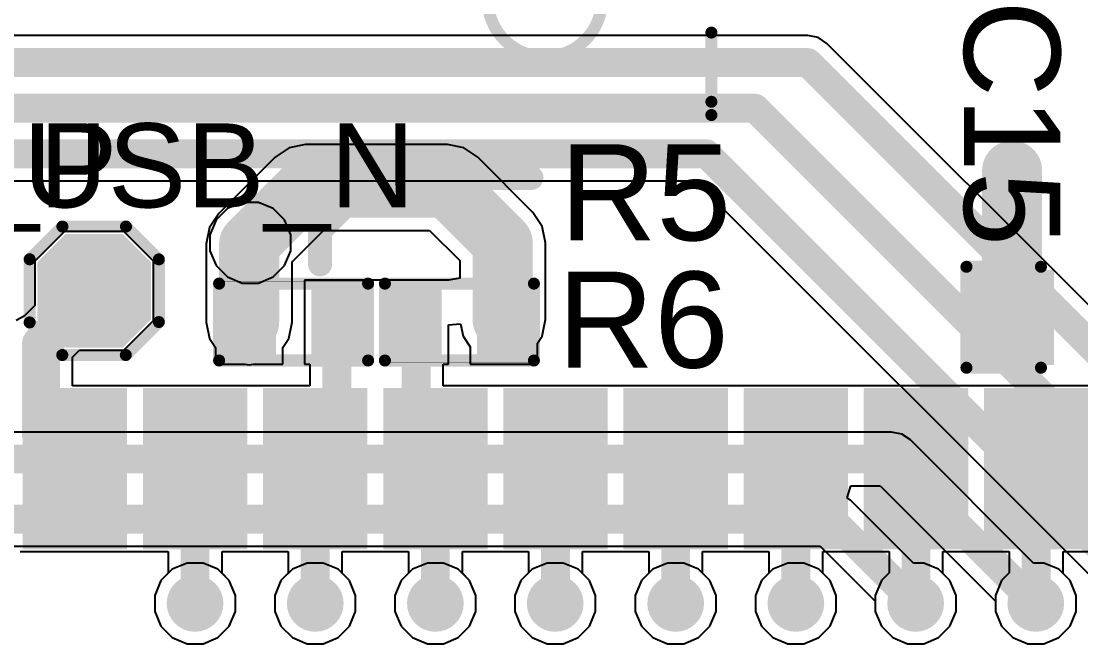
# Model space of a CAD drawing. Header units: millimetres. Extents: x -0.34 to 5.78, y -0.39 to 4.37.
# Drawn here: x 4.5396 to 4.9806, y 3.4151 to 3.6742 of the extents above; entities that cross this region are included whole.
import ezdxf

# ---------------------------------------------------------------- set-up
doc = ezdxf.new("R2010")
doc.units = ezdxf.units.MM
doc.header["$MEASUREMENT"] = 0
for name, color, linetype in [('BottomLayer', 5, 'Continuous'), ('BottomSolder', 6, 'Continuous'), ('TopLayer', 1, 'Continuous'), ('TopOverlay', 2, 'Continuous'), ('TopPaste', 8, 'Continuous'), ('TopSolder', 216, 'Continuous'), ('ViaHoleLayer', 16, 'Continuous')]:
    doc.layers.add(name, color=color, linetype=linetype)
doc.styles.add('Arial', font='arial.ttf', dxfattribs={"height": 0.2})

# ---------------------------------------------------------------- blocks, each defined once
blk = doc.blocks.new('41_SMD_M______14')
at = {"layer": 'TopLayer'}
for points in [[(-0.37402, 0.16732), (-0.31496, 0.16732), (-0.31496, 0.13189), (-0.37402, 0.13189)], [(-0.37402, 0.11732), (-0.31496, 0.11732), (-0.31496, 0.08189), (-0.37402, 0.08189)], [(-0.37402, 0.06732), (-0.31496, 0.06732), (-0.31496, 0.03189), (-0.37402, 0.03189)], [(-0.37402, 0.01732), (-0.31496, 0.01732), (-0.31496, -0.01811), (-0.37402, -0.01811)], [(-0.37402, -0.03268), (-0.31496, -0.03268), (-0.31496, -0.06811), (-0.37402, -0.06811)], [(-0.37402, -0.08268), (-0.31496, -0.08268), (-0.31496, -0.11811), (-0.37402, -0.11811)], [(-0.37402, -0.13268), (-0.31496, -0.13268), (-0.31496, -0.16811), (-0.37402, -0.16811)], [(-0.37402, -0.18268), (-0.31496, -0.18268), (-0.31496, -0.21811), (-0.37402, -0.21811)], [(-0.37402, -0.23268), (-0.31496, -0.23268), (-0.31496, -0.26811), (-0.37402, -0.26811)]]:
    blk.add_hatch(color=1, dxfattribs=at).paths.add_polyline_path(points)
at = {"layer": 'TopPaste'}
for points in [[(-0.37402, 0.16732), (-0.31496, 0.16732), (-0.31496, 0.13189), (-0.37402, 0.13189)], [(-0.37402, 0.11732), (-0.31496, 0.11732), (-0.31496, 0.08189), (-0.37402, 0.08189)], [(-0.37402, 0.06732), (-0.31496, 0.06732), (-0.31496, 0.03189), (-0.37402, 0.03189)], [(-0.37402, 0.01732), (-0.31496, 0.01732), (-0.31496, -0.01811), (-0.37402, -0.01811)], [(-0.37402, -0.03268), (-0.31496, -0.03268), (-0.31496, -0.06811), (-0.37402, -0.06811)], [(-0.37402, -0.08268), (-0.31496, -0.08268), (-0.31496, -0.11811), (-0.37402, -0.11811)], [(-0.37402, -0.13268), (-0.31496, -0.13268), (-0.31496, -0.16811), (-0.37402, -0.16811)], [(-0.37402, -0.18268), (-0.31496, -0.18268), (-0.31496, -0.21811), (-0.37402, -0.21811)], [(-0.37402, -0.23268), (-0.31496, -0.23268), (-0.31496, -0.26811), (-0.37402, -0.26811)]]:
    blk.add_hatch(color=8, dxfattribs=at).paths.add_polyline_path(points)
at = {"layer": 'TopSolder'}
for points in [[(-0.37802, 0.17132), (-0.31096, 0.17132), (-0.31096, 0.12789), (-0.37802, 0.12789)], [(-0.37802, 0.12132), (-0.31096, 0.12132), (-0.31096, 0.07789), (-0.37802, 0.07789)], [(-0.37802, 0.07132), (-0.31096, 0.07132), (-0.31096, 0.02789), (-0.37802, 0.02789)], [(-0.37802, 0.02132), (-0.31096, 0.02132), (-0.31096, -0.02211), (-0.37802, -0.02211)], [(-0.37802, -0.02868), (-0.31096, -0.02868), (-0.31096, -0.07211), (-0.37802, -0.07211)], [(-0.37802, -0.07868), (-0.31096, -0.07868), (-0.31096, -0.12211), (-0.37802, -0.12211)], [(-0.37802, -0.12868), (-0.31096, -0.12868), (-0.31096, -0.17211), (-0.37802, -0.17211)], [(-0.37802, -0.17868), (-0.31096, -0.17868), (-0.31096, -0.22211), (-0.37802, -0.22211)], [(-0.37802, -0.22868), (-0.31096, -0.22868), (-0.31096, -0.27211), (-0.37802, -0.27211)]]:
    blk.add_hatch(color=216, dxfattribs=at).paths.add_polyline_path(points)
blk = doc.blocks.new('T____________0_5___17')
at = {"layer": 'TopLayer'}
blk.add_hatch(color=1, dxfattribs=at).paths.add_polyline_path([(0.00984, 0.01969), (-0.00984, 0.01969), (-0.01969, 0.00984), (-0.01969, -0.00984), (-0.00984, -0.01969), (0.00984, -0.01969), (0.01969, -0.00984), (0.01969, 0.00984)])
at = {"layer": 'TopPaste'}
blk.add_hatch(color=8, dxfattribs=at).paths.add_polyline_path([(0.00984, 0.01969), (-0.00984, 0.01969), (-0.01969, 0.00984), (-0.01969, -0.00984), (-0.00984, -0.01969), (0.00984, -0.01969), (0.01969, -0.00984), (0.01969, 0.00984)])
at = {"layer": 'TopSolder'}
blk.add_hatch(color=216, dxfattribs=at).paths.add_polyline_path([(0.01184, 0.02369), (-0.01184, 0.02369), (-0.02369, 0.01184), (-0.02369, -0.01184), (-0.01184, -0.02369), (0.01184, -0.02369), (0.02369, -0.01184), (0.02369, 0.01184)])
at = {"layer": 'TopOverlay', "const_width": 0.005}
for points in [[(-0.02684, 0.01312), (-0.01321, 0.02675)], [(-0.01321, 0.02675), (0.01325, 0.02675)], [(0.01325, 0.02675), (0.02692, 0.01308)], [(-0.02684, -0.01316), (-0.02684, 0.01312)], [(0.02692, -0.01299), (0.02692, 0.01308)], [(-0.02684, -0.01316), (-0.01328, -0.02672)], [(0.01318, -0.02672), (0.02692, -0.01299)], [(-0.01328, -0.02672), (0.01318, -0.02672)]]:
    blk.add_lwpolyline(points, dxfattribs=at)
at = {"layer": 'TopOverlay', "const_width": 0.0025}
for points in [[(-0.01446, 0.02675, 1), (-0.01196, 0.02675, 1)], [(-0.01446, 0.02675, 1), (-0.01196, 0.02675, 1)], [(0.012, 0.02675, 1), (0.0145, 0.02675, 1)], [(0.012, 0.02675, 1), (0.0145, 0.02675, 1)], [(-0.02809, 0.01312, 1), (-0.02559, 0.01312, 1)], [(-0.02809, 0.01312, 1), (-0.02559, 0.01312, 1)], [(0.02567, 0.01308, 1), (0.02817, 0.01308, 1)], [(0.02567, 0.01308, 1), (0.02817, 0.01308, 1)], [(-0.02809, -0.01316, 1), (-0.02559, -0.01316, 1)], [(-0.02809, -0.01316, 1), (-0.02559, -0.01316, 1)], [(0.02567, -0.01299, 1), (0.02817, -0.01299, 1)], [(0.02567, -0.01299, 1), (0.02817, -0.01299, 1)], [(-0.01453, -0.02672, 1), (-0.01203, -0.02672, 1)], [(-0.01453, -0.02672, 1), (-0.01203, -0.02672, 1)], [(0.01193, -0.02672, 1), (0.01443, -0.02672, 1)], [(0.01193, -0.02672, 1), (0.01443, -0.02672, 1)]]:
    blk.add_lwpolyline(points, format="xyb", close=True, dxfattribs=at)
blk = doc.blocks.new('SKQBAQA010_19')
at = {"layer": 'TopOverlay'}
for points, const_width in [([(0.15133, -0.14882, 1), (0.10379, -0.14882, 1)], 0.005), ([(0.195601, -0.162531, 1), (0.198101, -0.162531, 1)], 0.0025), ([(0.195601, -0.191338, 1), (0.198101, -0.191338, 1)], 0.0025), ([(0.195601, -0.19685, 1), (0.198101, -0.19685, 1)], 0.0025)]:
    blk.add_lwpolyline(points, format="xyb", close=True, dxfattribs=dict(at, const_width=const_width))
at = {"layer": 'TopOverlay', "const_width": 0.005}
for points in [[(0.196851, -0.191338), (0.196851, -0.162531)], [(-0.196851, -0.196851), (0.196851, -0.19685)]]:
    blk.add_lwpolyline(points, dxfattribs=at)
blk = doc.blocks.new('R___0402_65')
at = {"layer": 'TopLayer'}
for points in [[(-0.0275, -0.0125), (-0.0275, 0.0125), (-0.0095, 0.0125), (-0.0095, -0.0125)], [(0.0095, -0.0125), (0.0095, 0.0125), (0.0275, 0.0125), (0.0275, -0.0125)]]:
    blk.add_hatch(color=1, dxfattribs=at).paths.add_polyline_path(points)
at = {"layer": 'TopPaste'}
for points in [[(-0.0275, -0.0125), (-0.0275, 0.0125), (-0.0095, 0.0125), (-0.0095, -0.0125)], [(0.0095, -0.0125), (0.0095, 0.0125), (0.0275, 0.0125), (0.0275, -0.0125)]]:
    blk.add_hatch(color=8, dxfattribs=at).paths.add_polyline_path(points)
at = {"layer": 'TopSolder'}
for points in [[(-0.02967, -0.01467), (-0.02967, 0.01467), (-0.00733, 0.01467), (-0.00733, -0.01467)], [(0.00733, -0.01467), (0.00733, 0.01467), (0.02967, 0.01467), (0.02967, -0.01467)]]:
    blk.add_hatch(color=216, dxfattribs=at).paths.add_polyline_path(points)
at = {"layer": 'TopOverlay'}
for points, const_width in [([(-0.031, -0.016), (-0.031, 0.016)], 0.005), ([(-0.031, 0.016), (0.031, 0.016)], 0.005), ([(0.031, -0.016), (0.031, 0.016)], 0.005), ([(-0.031, -0.016), (0.031, -0.016)], 0.005), ([(-0.032, -0.017), (0.032, -0.017)], 0.000127)]:
    blk.add_lwpolyline(points, dxfattribs=dict(at, const_width=const_width))
for points, const_width in [([(-0.03225, 0.016, 1), (-0.02975, 0.016, 1)], 0.0025), ([(-0.03225, 0.016, 1), (-0.02975, 0.016, 1)], 0.0025), ([(0.02975, 0.016, 1), (0.03225, 0.016, 1)], 0.0025), ([(0.02975, 0.016, 1), (0.03225, 0.016, 1)], 0.0025), ([(-0.03225, -0.016, 1), (-0.02975, -0.016, 1)], 0.0025), ([(-0.03225, -0.016, 1), (-0.02975, -0.016, 1)], 0.0025), ([(-0.03203, -0.017, 1), (-0.03197, -0.017, 1)], 0.0000635), ([(0.02975, -0.016, 1), (0.03225, -0.016, 1)], 0.0025), ([(0.02975, -0.016, 1), (0.03225, -0.016, 1)], 0.0025), ([(0.03197, -0.017, 1), (0.03203, -0.017, 1)], 0.0000635)]:
    blk.add_lwpolyline(points, format="xyb", close=True, dxfattribs=dict(at, const_width=const_width))
blk = doc.blocks.new('R___0402_66')
at = {"layer": 'TopLayer'}
for points in [[(-0.0275, -0.0125), (-0.0275, 0.0125), (-0.0095, 0.0125), (-0.0095, -0.0125)], [(0.0095, -0.0125), (0.0095, 0.0125), (0.0275, 0.0125), (0.0275, -0.0125)]]:
    blk.add_hatch(color=1, dxfattribs=at).paths.add_polyline_path(points)
at = {"layer": 'TopPaste'}
for points in [[(-0.0275, -0.0125), (-0.0275, 0.0125), (-0.0095, 0.0125), (-0.0095, -0.0125)], [(0.0095, -0.0125), (0.0095, 0.0125), (0.0275, 0.0125), (0.0275, -0.0125)]]:
    blk.add_hatch(color=8, dxfattribs=at).paths.add_polyline_path(points)
at = {"layer": 'TopSolder'}
for points in [[(-0.02967, -0.01467), (-0.02967, 0.01467), (-0.00733, 0.01467), (-0.00733, -0.01467)], [(0.00733, -0.01467), (0.00733, 0.01467), (0.02967, 0.01467), (0.02967, -0.01467)]]:
    blk.add_hatch(color=216, dxfattribs=at).paths.add_polyline_path(points)
at = {"layer": 'TopOverlay'}
for points, const_width in [([(-0.031, 0.016), (-0.031, -0.016)], 0.005), ([(0.031, 0.016), (-0.031, 0.016)], 0.005), ([(0.031, 0.016), (0.031, -0.016)], 0.005), ([(0.031, -0.016), (-0.031, -0.016)], 0.005), ([(0.032, -0.017), (-0.032, -0.017)], 0.000127)]:
    blk.add_lwpolyline(points, dxfattribs=dict(at, const_width=const_width))
for points, const_width in [([(-0.03225, 0.016, 1), (-0.02975, 0.016, 1)], 0.0025), ([(-0.03225, 0.016, 1), (-0.02975, 0.016, 1)], 0.0025), ([(0.02975, 0.016, 1), (0.03225, 0.016, 1)], 0.0025), ([(0.02975, 0.016, 1), (0.03225, 0.016, 1)], 0.0025), ([(-0.03225, -0.016, 1), (-0.02975, -0.016, 1)], 0.0025), ([(-0.03225, -0.016, 1), (-0.02975, -0.016, 1)], 0.0025), ([(-0.03203, -0.017, 1), (-0.03197, -0.017, 1)], 0.0000635), ([(0.02975, -0.016, 1), (0.03225, -0.016, 1)], 0.0025), ([(0.02975, -0.016, 1), (0.03225, -0.016, 1)], 0.0025), ([(0.03197, -0.017, 1), (0.03203, -0.017, 1)], 0.0000635)]:
    blk.add_lwpolyline(points, format="xyb", close=True, dxfattribs=dict(at, const_width=const_width))
blk = doc.blocks.new('C___0603_135')
at = {"layer": 'TopLayer'}
for points in [[(-0.015, 0.0175), (-0.015, -0.0175), (-0.045, -0.0175), (-0.045, 0.0175)], [(0.045, 0.0175), (0.045, -0.0175), (0.015, -0.0175), (0.015, 0.0175)]]:
    blk.add_hatch(color=1, dxfattribs=at).paths.add_polyline_path(points)
at = {"layer": 'TopPaste'}
for points in [[(-0.015, 0.0175), (-0.015, -0.0175), (-0.045, -0.0175), (-0.045, 0.0175)], [(0.045, 0.0175), (0.045, -0.0175), (0.015, -0.0175), (0.015, 0.0175)]]:
    blk.add_hatch(color=8, dxfattribs=at).paths.add_polyline_path(points)
at = {"layer": 'TopSolder'}
for points in [[(-0.01264, 0.01986), (-0.01264, -0.01986), (-0.04736, -0.01986), (-0.04736, 0.01986)], [(0.04736, 0.01986), (0.04736, -0.01986), (0.01264, -0.01986), (0.01264, 0.01986)]]:
    blk.add_hatch(color=216, dxfattribs=at).paths.add_polyline_path(points)
at = {"layer": 'TopOverlay', "const_width": 0.005}
for points in [[(-0.049, 0.021), (-0.018, 0.021)], [(-0.049, -0.021), (-0.049, 0.021)], [(0.018, 0.021), (0.049, 0.021)], [(0.049, -0.021), (0.049, 0.021)], [(-0.049, -0.021), (-0.018, -0.021)], [(0.018, -0.021), (0.049, -0.021)]]:
    blk.add_lwpolyline(points, dxfattribs=at)
at = {"layer": 'TopOverlay', "const_width": 0.0025}
for points in [[(-0.05025, 0.021, 1), (-0.04775, 0.021, 1)], [(-0.05025, 0.021, 1), (-0.04775, 0.021, 1)], [(-0.01925, 0.021, 1), (-0.01675, 0.021, 1)], [(0.01675, 0.021, 1), (0.01925, 0.021, 1)], [(0.04775, 0.021, 1), (0.05025, 0.021, 1)], [(0.04775, 0.021, 1), (0.05025, 0.021, 1)], [(-0.05025, -0.021, 1), (-0.04775, -0.021, 1)], [(-0.05025, -0.021, 1), (-0.04775, -0.021, 1)], [(-0.01925, -0.021, 1), (-0.01675, -0.021, 1)], [(0.01675, -0.021, 1), (0.01925, -0.021, 1)], [(0.04775, -0.021, 1), (0.05025, -0.021, 1)], [(0.04775, -0.021, 1), (0.05025, -0.021, 1)]]:
    blk.add_lwpolyline(points, format="xyb", close=True, dxfattribs=at)

msp = doc.modelspace()

# ---------------------------------------------------------------- hatches: boundary and pattern name
at = {"layer": 'BottomLayer'}
h = msp.add_hatch(color=5, dxfattribs=at)
edge = h.paths.add_edge_path()
edge.add_arc((4.952, 3.612), 0.01181, 0, 360)
h = msp.add_hatch(color=5, dxfattribs=at)
edge = h.paths.add_edge_path()
edge.add_arc((4.635, 3.582), 0.01181, 0, 360)
h = msp.add_hatch(color=5, dxfattribs=at)
edge = h.paths.add_edge_path()
edge.add_arc((4.612, 3.43191), 0.01181, 0, 360)
h = msp.add_hatch(color=5, dxfattribs=at)
edge = h.paths.add_edge_path()
edge.add_arc((4.662, 3.43191), 0.01181, 0, 360)
h = msp.add_hatch(color=5, dxfattribs=at)
edge = h.paths.add_edge_path()
edge.add_arc((4.712, 3.43191), 0.01181, 0, 360)
h = msp.add_hatch(color=5, dxfattribs=at)
edge = h.paths.add_edge_path()
edge.add_arc((4.76185, 3.43191), 0.01181, 0, 360)
h = msp.add_hatch(color=5, dxfattribs=at)
edge = h.paths.add_edge_path()
edge.add_arc((4.812, 3.43191), 0.01181, 0, 360)
h = msp.add_hatch(color=5, dxfattribs=at)
edge = h.paths.add_edge_path()
edge.add_arc((4.862, 3.43191), 0.01181, 0, 360)
h = msp.add_hatch(color=5, dxfattribs=at)
edge = h.paths.add_edge_path()
edge.add_arc((4.91185, 3.43191), 0.01181, 0, 360)
h = msp.add_hatch(color=5, dxfattribs=at)
edge = h.paths.add_edge_path()
edge.add_arc((4.96185, 3.43191), 0.01181, 0, 360)
at = {"layer": 'BottomSolder'}
h = msp.add_hatch(color=6, dxfattribs=at)
edge = h.paths.add_edge_path()
edge.add_arc((4.952, 3.612), 0.00991, 0, 360)
h = msp.add_hatch(color=6, dxfattribs=at)
edge = h.paths.add_edge_path()
edge.add_arc((4.635, 3.582), 0.00991, 0, 360)
h = msp.add_hatch(color=6, dxfattribs=at)
edge = h.paths.add_edge_path()
edge.add_arc((4.612, 3.43191), 0.00991, 0, 360)
h = msp.add_hatch(color=6, dxfattribs=at)
edge = h.paths.add_edge_path()
edge.add_arc((4.662, 3.43191), 0.00991, 0, 360)
h = msp.add_hatch(color=6, dxfattribs=at)
edge = h.paths.add_edge_path()
edge.add_arc((4.712, 3.43191), 0.00991, 0, 360)
h = msp.add_hatch(color=6, dxfattribs=at)
edge = h.paths.add_edge_path()
edge.add_arc((4.76185, 3.43191), 0.00991, 0, 360)
h = msp.add_hatch(color=6, dxfattribs=at)
edge = h.paths.add_edge_path()
edge.add_arc((4.812, 3.43191), 0.00991, 0, 360)
h = msp.add_hatch(color=6, dxfattribs=at)
edge = h.paths.add_edge_path()
edge.add_arc((4.862, 3.43191), 0.00991, 0, 360)
h = msp.add_hatch(color=6, dxfattribs=at)
edge = h.paths.add_edge_path()
edge.add_arc((4.91185, 3.43191), 0.00991, 0, 360)
h = msp.add_hatch(color=6, dxfattribs=at)
edge = h.paths.add_edge_path()
edge.add_arc((4.96185, 3.43191), 0.00991, 0, 360)
at = {"layer": 'TopLayer'}
h = msp.add_hatch(color=1, dxfattribs=at)
edge = h.paths.add_edge_path()
edge.add_arc((4.952, 3.612), 0.01181, 0, 360)
h = msp.add_hatch(color=1, dxfattribs=at)
edge = h.paths.add_edge_path()
edge.add_arc((4.635, 3.582), 0.01181, 0, 360)
h = msp.add_hatch(color=1, dxfattribs=at)
edge = h.paths.add_edge_path()
edge.add_arc((4.612, 3.43191), 0.01181, 0, 360)
h = msp.add_hatch(color=1, dxfattribs=at)
edge = h.paths.add_edge_path()
edge.add_arc((4.662, 3.43191), 0.01181, 0, 360)
h = msp.add_hatch(color=1, dxfattribs=at)
edge = h.paths.add_edge_path()
edge.add_arc((4.712, 3.43191), 0.01181, 0, 360)
h = msp.add_hatch(color=1, dxfattribs=at)
edge = h.paths.add_edge_path()
edge.add_arc((4.76185, 3.43191), 0.01181, 0, 360)
h = msp.add_hatch(color=1, dxfattribs=at)
edge = h.paths.add_edge_path()
edge.add_arc((4.812, 3.43191), 0.01181, 0, 360)
h = msp.add_hatch(color=1, dxfattribs=at)
edge = h.paths.add_edge_path()
edge.add_arc((4.862, 3.43191), 0.01181, 0, 360)
h = msp.add_hatch(color=1, dxfattribs=at)
edge = h.paths.add_edge_path()
edge.add_arc((4.91185, 3.43191), 0.01181, 0, 360)
h = msp.add_hatch(color=1, dxfattribs=at)
edge = h.paths.add_edge_path()
edge.add_arc((4.96185, 3.43191), 0.01181, 0, 360)
at = {"layer": 'TopSolder'}
h = msp.add_hatch(color=216, dxfattribs=at)
edge = h.paths.add_edge_path()
edge.add_arc((4.952, 3.612), 0.00991, 0, 360)
h = msp.add_hatch(color=216, dxfattribs=at)
edge = h.paths.add_edge_path()
edge.add_arc((4.635, 3.582), 0.00991, 0, 360)
h = msp.add_hatch(color=216, dxfattribs=at)
edge = h.paths.add_edge_path()
edge.add_arc((4.612, 3.43191), 0.00991, 0, 360)
h = msp.add_hatch(color=216, dxfattribs=at)
edge = h.paths.add_edge_path()
edge.add_arc((4.662, 3.43191), 0.00991, 0, 360)
h = msp.add_hatch(color=216, dxfattribs=at)
edge = h.paths.add_edge_path()
edge.add_arc((4.712, 3.43191), 0.00991, 0, 360)
h = msp.add_hatch(color=216, dxfattribs=at)
edge = h.paths.add_edge_path()
edge.add_arc((4.76185, 3.43191), 0.00991, 0, 360)
h = msp.add_hatch(color=216, dxfattribs=at)
edge = h.paths.add_edge_path()
edge.add_arc((4.812, 3.43191), 0.00991, 0, 360)
h = msp.add_hatch(color=216, dxfattribs=at)
edge = h.paths.add_edge_path()
edge.add_arc((4.862, 3.43191), 0.00991, 0, 360)
h = msp.add_hatch(color=216, dxfattribs=at)
edge = h.paths.add_edge_path()
edge.add_arc((4.91185, 3.43191), 0.00991, 0, 360)
h = msp.add_hatch(color=216, dxfattribs=at)
edge = h.paths.add_edge_path()
edge.add_arc((4.96185, 3.43191), 0.00991, 0, 360)
at = {"layer": 'ViaHoleLayer'}
h = msp.add_hatch(color=16, dxfattribs=at)
edge = h.paths.add_edge_path()
edge.add_arc((4.952, 3.612), 0.00591, 0, 360)
h = msp.add_hatch(color=16, dxfattribs=at)
edge = h.paths.add_edge_path()
edge.add_arc((4.635, 3.582), 0.00591, 0, 360)
h = msp.add_hatch(color=16, dxfattribs=at)
edge = h.paths.add_edge_path()
edge.add_arc((4.612, 3.43191), 0.00591, 0, 360)
h = msp.add_hatch(color=16, dxfattribs=at)
edge = h.paths.add_edge_path()
edge.add_arc((4.662, 3.43191), 0.00591, 0, 360)
h = msp.add_hatch(color=16, dxfattribs=at)
edge = h.paths.add_edge_path()
edge.add_arc((4.712, 3.43191), 0.00591, 0, 360)
h = msp.add_hatch(color=16, dxfattribs=at)
edge = h.paths.add_edge_path()
edge.add_arc((4.76185, 3.43191), 0.00591, 0, 360)
h = msp.add_hatch(color=16, dxfattribs=at)
edge = h.paths.add_edge_path()
edge.add_arc((4.812, 3.43191), 0.00591, 0, 360)
h = msp.add_hatch(color=16, dxfattribs=at)
edge = h.paths.add_edge_path()
edge.add_arc((4.862, 3.43191), 0.00591, 0, 360)
h = msp.add_hatch(color=16, dxfattribs=at)
edge = h.paths.add_edge_path()
edge.add_arc((4.91185, 3.43191), 0.00591, 0, 360)
h = msp.add_hatch(color=16, dxfattribs=at)
edge = h.paths.add_edge_path()
edge.add_arc((4.96185, 3.43191), 0.00591, 0, 360)

# ---------------------------------------------------------------- linework, layer by layer
at = {"layer": 'BottomLayer'}
for p, q in [((4.867, 3.66822), (2.79865, 3.66822)), ((4.87129, 3.66736), (4.867, 3.66822)), ((4.867, 3.66822), (4.867, 3.66822)), ((4.87493, 3.66493), (4.87129, 3.66736)), ((5.09012, 3.44974), (4.87493, 3.66493)), ((0.73365, 3.60778), (4.82012, 3.60778)), ((4.82012, 3.60778), (4.99504, 3.43286)), ((4.63166, 3.59881), (4.62548, 3.59625)), ((4.63834, 3.59881), (4.63166, 3.59881)), ((4.64452, 3.59625), (4.63834, 3.59881)), ((4.62548, 3.59625), (4.62075, 3.59152)), ((4.64925, 3.59152), (4.64452, 3.59625)), ((4.62075, 3.59152), (4.61819, 3.58534)), ((4.65181, 3.58534), (4.64925, 3.59152)), ((4.61819, 3.58534), (4.61819, 3.57866)), ((4.65181, 3.57866), (4.65181, 3.58534)), ((4.61819, 3.57866), (4.62075, 3.57248)), ((4.64925, 3.57248), (4.65181, 3.57866)), ((4.62075, 3.57248), (4.62548, 3.56775)), ((4.64452, 3.56775), (4.64925, 3.57248)), ((4.62548, 3.56775), (4.63166, 3.56519)), ((4.63834, 3.56519), (4.64452, 3.56775)), ((4.63166, 3.56519), (4.63834, 3.56519)), ((4.90176, 3.50322), (1.31875, 3.50322)), ((4.90606, 3.50236), (4.90176, 3.50322)), ((4.90176, 3.50322), (4.90176, 3.50322)), ((4.90969, 3.49993), (4.90606, 3.50236)), ((4.9609, 3.44872), (4.90969, 3.49993)), ((4.88342, 3.47578), (4.88493, 3.48078)), ((4.88493, 3.48078), (4.89712, 3.48078)), ((4.89712, 3.48078), (4.94504, 3.43286)), ((4.88469, 3.47493), (4.88342, 3.47578)), ((4.9109, 3.44872), (4.88469, 3.47493)), ((4.22165, 3.45578), (4.87212, 3.45578)), ((4.87212, 3.45578), (4.89504, 3.43286)), ((4.60866, 3.44872), (4.60248, 3.44616)), ((4.61534, 3.44872), (4.60866, 3.44872)), ((4.62152, 3.44616), (4.61534, 3.44872)), ((4.65866, 3.44872), (4.65248, 3.44616)), ((4.66534, 3.44872), (4.65866, 3.44872)), ((4.67152, 3.44616), (4.66534, 3.44872)), ((4.70866, 3.44872), (4.70248, 3.44616)), ((4.71534, 3.44872), (4.70866, 3.44872)), ((4.72152, 3.44616), (4.71534, 3.44872)), ((4.75851, 3.44872), (4.75233, 3.44616)), ((4.7652, 3.44872), (4.75851, 3.44872)), ((4.77138, 3.44616), (4.7652, 3.44872)), ((4.80866, 3.44872), (4.80248, 3.44616)), ((4.81534, 3.44872), (4.80866, 3.44872)), ((4.82152, 3.44616), (4.81534, 3.44872)), ((4.85866, 3.44872), (4.85248, 3.44616)), ((4.86534, 3.44872), (4.85866, 3.44872)), ((4.87152, 3.44616), (4.86534, 3.44872)), ((4.9152, 3.44872), (4.9109, 3.44872)), ((4.92138, 3.44616), (4.9152, 3.44872)), ((4.9652, 3.44872), (4.9609, 3.44872)), ((4.97138, 3.44616), (4.9652, 3.44872)), ((4.60248, 3.44616), (4.59775, 3.44143)), ((4.62625, 3.44143), (4.62152, 3.44616)), ((4.65248, 3.44616), (4.64775, 3.44143)), ((4.67625, 3.44143), (4.67152, 3.44616)), ((4.70248, 3.44616), (4.69775, 3.44143)), ((4.72625, 3.44143), (4.72152, 3.44616)), ((4.75233, 3.44616), (4.7476, 3.44143)), ((4.77611, 3.44143), (4.77138, 3.44616)), ((4.80248, 3.44616), (4.79775, 3.44143)), ((4.82625, 3.44143), (4.82152, 3.44616)), ((4.85248, 3.44616), (4.84775, 3.44143)), ((4.87625, 3.44143), (4.87152, 3.44616)), ((4.92611, 3.44143), (4.92138, 3.44616)), ((4.97611, 3.44143), (4.97138, 3.44616)), ((4.59775, 3.44143), (4.59519, 3.43525)), ((4.62881, 3.43525), (4.62625, 3.44143)), ((4.64775, 3.44143), (4.64519, 3.43525)), ((4.67881, 3.43525), (4.67625, 3.44143)), ((4.69775, 3.44143), (4.69519, 3.43525)), ((4.72881, 3.43525), (4.72625, 3.44143)), ((4.7476, 3.44143), (4.74504, 3.43525)), ((4.77867, 3.43525), (4.77611, 3.44143)), ((4.79775, 3.44143), (4.79519, 3.43525)), ((4.82881, 3.43525), (4.82625, 3.44143)), ((4.84775, 3.44143), (4.84519, 3.43525)), ((4.87881, 3.43525), (4.87625, 3.44143)), ((4.92867, 3.43525), (4.92611, 3.44143)), ((4.97867, 3.43525), (4.97611, 3.44143)), ((4.59519, 3.43525), (4.59519, 3.42857)), ((4.62881, 3.42857), (4.62881, 3.43525)), ((4.64519, 3.43525), (4.64519, 3.42857)), ((4.67881, 3.42857), (4.67881, 3.43525)), ((4.69519, 3.43525), (4.69519, 3.42857)), ((4.72881, 3.42857), (4.72881, 3.43525)), ((4.74504, 3.43525), (4.74504, 3.42857)), ((4.77867, 3.42857), (4.77867, 3.43525)), ((4.79519, 3.43525), (4.79519, 3.42857)), ((4.82881, 3.42857), (4.82881, 3.43525)), ((4.84519, 3.43525), (4.84519, 3.42857)), ((4.87881, 3.42857), (4.87881, 3.43525)), ((4.92867, 3.42857), (4.92867, 3.43525)), ((4.97867, 3.42857), (4.97867, 3.43525)), ((4.89504, 3.43286), (4.89504, 3.42857)), ((4.94504, 3.43286), (4.94504, 3.42857)), ((4.59519, 3.42857), (4.59775, 3.42239)), ((4.62625, 3.42239), (4.62881, 3.42857)), ((4.64519, 3.42857), (4.64775, 3.42239)), ((4.67625, 3.42239), (4.67881, 3.42857)), ((4.69519, 3.42857), (4.69775, 3.42239)), ((4.72625, 3.42239), (4.72881, 3.42857)), ((4.74504, 3.42857), (4.7476, 3.42239)), ((4.77611, 3.42239), (4.77867, 3.42857)), ((4.79519, 3.42857), (4.79775, 3.42239)), ((4.82625, 3.42239), (4.82881, 3.42857)), ((4.84519, 3.42857), (4.84775, 3.42239)), ((4.87625, 3.42239), (4.87881, 3.42857)), ((4.89504, 3.42857), (4.8976, 3.42239)), ((4.92611, 3.42239), (4.92867, 3.42857)), ((4.94504, 3.42857), (4.9476, 3.42239)), ((4.97611, 3.42239), (4.97867, 3.42857)), ((4.59775, 3.42239), (4.60248, 3.41766)), ((4.62152, 3.41766), (4.62625, 3.42239)), ((4.64775, 3.42239), (4.65248, 3.41766)), ((4.67152, 3.41766), (4.67625, 3.42239)), ((4.69775, 3.42239), (4.70248, 3.41766)), ((4.72152, 3.41766), (4.72625, 3.42239)), ((4.7476, 3.42239), (4.75233, 3.41766)), ((4.77138, 3.41766), (4.77611, 3.42239)), ((4.79775, 3.42239), (4.80248, 3.41766)), ((4.82152, 3.41766), (4.82625, 3.42239)), ((4.84775, 3.42239), (4.85248, 3.41766)), ((4.87152, 3.41766), (4.87625, 3.42239)), ((4.8976, 3.42239), (4.90233, 3.41766)), ((4.92138, 3.41766), (4.92611, 3.42239)), ((4.9476, 3.42239), (4.95233, 3.41766)), ((4.97138, 3.41766), (4.97611, 3.42239)), ((4.60248, 3.41766), (4.60866, 3.4151)), ((4.61534, 3.4151), (4.62152, 3.41766)), ((4.65248, 3.41766), (4.65866, 3.4151)), ((4.66534, 3.4151), (4.67152, 3.41766)), ((4.70248, 3.41766), (4.70866, 3.4151)), ((4.71534, 3.4151), (4.72152, 3.41766)), ((4.75233, 3.41766), (4.75851, 3.4151)), ((4.7652, 3.4151), (4.77138, 3.41766)), ((4.80248, 3.41766), (4.80866, 3.4151)), ((4.81534, 3.4151), (4.82152, 3.41766)), ((4.85248, 3.41766), (4.85866, 3.4151)), ((4.86534, 3.4151), (4.87152, 3.41766)), ((4.90233, 3.41766), (4.90851, 3.4151)), ((4.9152, 3.4151), (4.92138, 3.41766)), ((4.95233, 3.41766), (4.95851, 3.4151)), ((4.9652, 3.4151), (4.97138, 3.41766)), ((4.60866, 3.4151), (4.61534, 3.4151)), ((4.65866, 3.4151), (4.66534, 3.4151)), ((4.70866, 3.4151), (4.71534, 3.4151)), ((4.75851, 3.4151), (4.7652, 3.4151)), ((4.80866, 3.4151), (4.81534, 3.4151)), ((4.85866, 3.4151), (4.86534, 3.4151)), ((4.90851, 3.4151), (4.9152, 3.4151)), ((4.95851, 3.4151), (4.9652, 3.4151))]:
    msp.add_line(p, q, dxfattribs=at)
at = {"layer": 'BottomLayer', "const_width": 0.012}
for points in [[(2.794, 3.657), (4.867, 3.657)], [(4.867, 3.657), (5.08219, 3.44181)], [(2.506, 3.638), (4.845, 3.638)], [(4.845, 3.638), (5.05038, 3.43262)], [(0.729, 3.619), (4.82476, 3.619)], [(4.82476, 3.619), (5.01185, 3.43191)], [(1.30619, 3.492), (4.90176, 3.492)], [(4.90176, 3.492), (4.96185, 3.43191)], [(4.217, 3.467), (4.87676, 3.467)], [(4.87676, 3.467), (4.91185, 3.43191)]]:
    msp.add_lwpolyline(points, dxfattribs=at)
at = {"layer": 'BottomLayer', "const_width": 0.006}
for points in [[(4.864, 3.657, 1), (4.87, 3.657, 1)], [(4.864, 3.657, 1), (4.87, 3.657, 1)], [(4.842, 3.638, 1), (4.848, 3.638, 1)], [(4.842, 3.638, 1), (4.848, 3.638, 1)], [(4.82176, 3.619, 1), (4.82776, 3.619, 1)], [(4.82176, 3.619, 1), (4.82776, 3.619, 1)], [(4.89876, 3.492, 1), (4.90476, 3.492, 1)], [(4.89876, 3.492, 1), (4.90476, 3.492, 1)], [(4.87376, 3.467, 1), (4.87976, 3.467, 1)], [(4.87376, 3.467, 1), (4.87976, 3.467, 1)], [(4.90885, 3.43191, 1), (4.91485, 3.43191, 1)], [(4.95885, 3.43191, 1), (4.96485, 3.43191, 1)]]:
    msp.add_lwpolyline(points, format="xyb", close=True, dxfattribs=at)
at = {"layer": 'TopLayer'}
for p, q in [((4.65117, 3.62148), (4.64538, 3.61762)), ((4.658, 3.62284), (4.65117, 3.62148)), ((4.717, 3.62284), (4.658, 3.62284)), ((4.72383, 3.62148), (4.717, 3.62284)), ((4.72962, 3.61762), (4.72383, 3.62148)), ((4.64538, 3.61762), (4.62188, 3.59412)), ((4.75262, 3.59462), (4.72962, 3.61762)), ((4.62188, 3.59412), (4.61802, 3.58833)), ((4.75648, 3.58883), (4.75262, 3.59462)), ((4.55766, 3.58669), (4.54532, 3.57434)), ((4.58234, 3.58669), (4.55766, 3.58669)), ((4.59469, 3.57434), (4.58234, 3.58669)), ((4.61802, 3.58833), (4.61666, 3.5815)), ((4.65234, 3.57411), (4.66539, 3.58716)), ((4.66539, 3.58716), (4.70961, 3.58716)), ((4.70961, 3.58716), (4.72216, 3.57461)), ((4.75784, 3.582), (4.75648, 3.58883)), ((4.61666, 3.5815), (4.61666, 3.549)), ((4.75784, 3.55), (4.75784, 3.582)), ((4.54532, 3.57434), (4.54532, 3.55586)), ((4.59469, 3.54966), (4.59469, 3.57434)), ((4.65234, 3.549), (4.65234, 3.57411)), ((4.72216, 3.57461), (4.72216, 3.56733)), ((4.72216, 3.56733), (4.7175, 3.5665)), ((4.6845, 3.5665), (4.6575, 3.5665)), ((4.6575, 3.5665), (4.6575, 3.5315)), ((4.6855, 3.5665), (4.6845, 3.5665)), ((4.6895, 3.5665), (4.6855, 3.5665)), ((4.6905, 3.5665), (4.6895, 3.5665)), ((4.71716, 3.5665), (4.6905, 3.5665)), ((4.7175, 3.5665), (4.71716, 3.5665)), ((4.54532, 3.55586), (4.54089, 3.55144)), ((4.54089, 3.55144), (4.5375, 3.5497)), ((4.58234, 3.53731), (4.59469, 3.54966)), ((4.75648, 3.54317), (4.75784, 3.55)), ((4.61666, 3.549), (4.61802, 3.54217)), ((4.65098, 3.54217), (4.65234, 3.549)), ((4.7175, 3.54778), (4.7225, 3.54828)), ((4.7175, 3.5315), (4.7175, 3.54778)), ((4.7225, 3.54828), (4.72352, 3.54317)), ((4.61802, 3.54217), (4.6205, 3.53845)), ((4.6485, 3.53845), (4.65098, 3.54217)), ((4.72352, 3.54317), (4.7265, 3.53871)), ((4.7545, 3.5402), (4.75648, 3.54317)), ((4.56098, 3.53443), (4.56386, 3.53731)), ((4.56386, 3.53731), (4.58234, 3.53731)), ((4.6205, 3.53845), (4.6205, 3.5315)), ((4.6485, 3.5315), (4.6485, 3.53845)), ((4.7265, 3.53871), (4.7265, 3.5315)), ((4.7545, 3.5315), (4.7545, 3.5402)), ((4.56098, 3.5225), (4.56098, 3.53443)), ((4.6205, 3.5315), (4.63278, 3.5315)), ((4.63278, 3.5315), (4.6345, 3.53116)), ((4.6345, 3.53116), (4.63622, 3.5315)), ((4.63622, 3.5315), (4.6485, 3.5315)), ((4.6575, 3.5315), (4.65978, 3.5315)), ((4.65978, 3.5315), (4.65978, 3.5225)), ((4.71522, 3.5225), (4.71522, 3.5315)), ((4.71522, 3.5315), (4.7175, 3.5315)), ((4.7265, 3.5315), (4.7545, 3.5315)), ((4.58428, 3.5225), (4.56098, 3.5225)), ((4.58472, 3.5225), (4.58428, 3.5225)), ((4.58928, 3.5225), (4.58472, 3.5225)), ((4.58972, 3.5225), (4.58928, 3.5225)), ((4.63428, 3.5225), (4.58972, 3.5225)), ((4.63472, 3.5225), (4.63428, 3.5225)), ((4.63928, 3.5225), (4.63472, 3.5225)), ((4.63972, 3.5225), (4.63928, 3.5225)), ((4.65978, 3.5225), (4.63972, 3.5225)), ((4.73428, 3.5225), (4.71522, 3.5225)), ((4.73472, 3.5225), (4.73428, 3.5225)), ((4.73928, 3.5225), (4.73472, 3.5225)), ((4.73972, 3.5225), (4.73928, 3.5225)), ((4.78428, 3.5225), (4.73972, 3.5225)), ((4.78472, 3.5225), (4.78428, 3.5225)), ((4.78928, 3.5225), (4.78472, 3.5225)), ((4.78972, 3.5225), (4.78928, 3.5225)), ((4.83428, 3.5225), (4.78972, 3.5225)), ((4.83472, 3.5225), (4.83428, 3.5225)), ((4.83928, 3.5225), (4.83472, 3.5225)), ((4.83972, 3.5225), (4.83928, 3.5225)), ((4.88428, 3.5225), (4.83972, 3.5225)), ((4.88472, 3.5225), (4.88428, 3.5225)), ((4.88928, 3.5225), (4.88472, 3.5225)), ((4.88972, 3.5225), (4.88928, 3.5225)), ((4.93428, 3.5225), (4.88972, 3.5225)), ((4.93472, 3.5225), (4.93428, 3.5225)), ((4.93928, 3.5225), (4.93472, 3.5225)), ((4.93972, 3.5225), (4.93928, 3.5225)), ((4.98428, 3.5225), (4.93972, 3.5225)), ((4.53928, 3.45345), (4.58428, 3.45345)), ((4.58428, 3.45345), (4.58472, 3.45345)), ((4.58472, 3.45345), (4.58928, 3.45345)), ((4.58928, 3.45345), (4.58972, 3.45345)), ((4.58972, 3.45345), (4.60078, 3.45345)), ((4.60078, 3.45345), (4.60078, 3.44447)), ((4.62322, 3.44447), (4.62322, 3.45345)), ((4.62322, 3.45345), (4.63428, 3.45345)), ((4.63428, 3.45345), (4.63472, 3.45345)), ((4.63472, 3.45345), (4.63928, 3.45345)), ((4.63928, 3.45345), (4.63972, 3.45345)), ((4.63972, 3.45345), (4.65078, 3.45345)), ((4.65078, 3.45345), (4.65078, 3.44447)), ((4.67322, 3.44447), (4.67322, 3.45345)), ((4.67322, 3.45345), (4.68428, 3.45345)), ((4.68428, 3.45345), (4.68472, 3.45345)), ((4.68472, 3.45345), (4.68928, 3.45345)), ((4.68928, 3.45345), (4.68972, 3.45345)), ((4.68972, 3.45345), (4.70078, 3.45345)), ((4.70078, 3.45345), (4.70078, 3.44447)), ((4.72322, 3.44447), (4.72322, 3.45345)), ((4.72322, 3.45345), (4.73428, 3.45345)), ((4.73428, 3.45345), (4.73472, 3.45345)), ((4.73472, 3.45345), (4.73928, 3.45345)), ((4.73928, 3.45345), (4.73972, 3.45345)), ((4.73972, 3.45345), (4.75078, 3.45345)), ((4.75078, 3.45345), (4.75078, 3.44461)), ((4.77322, 3.44432), (4.77322, 3.45345)), ((4.77322, 3.45345), (4.78428, 3.45345)), ((4.78428, 3.45345), (4.78472, 3.45345)), ((4.78472, 3.45345), (4.78928, 3.45345)), ((4.78928, 3.45345), (4.78972, 3.45345)), ((4.78972, 3.45345), (4.80078, 3.45345)), ((4.80078, 3.45345), (4.80078, 3.44447)), ((4.82322, 3.44447), (4.82322, 3.45345)), ((4.82322, 3.45345), (4.83428, 3.45345)), ((4.83428, 3.45345), (4.83472, 3.45345)), ((4.83472, 3.45345), (4.83928, 3.45345)), ((4.83928, 3.45345), (4.83972, 3.45345)), ((4.83972, 3.45345), (4.85078, 3.45345)), ((4.85078, 3.45345), (4.85078, 3.44447)), ((4.87322, 3.44447), (4.87322, 3.45345)), ((4.87322, 3.45345), (4.88428, 3.45345)), ((4.88428, 3.45345), (4.88472, 3.45345)), ((4.88472, 3.45345), (4.88928, 3.45345)), ((4.88928, 3.45345), (4.88972, 3.45345)), ((4.88972, 3.45345), (4.90078, 3.45345)), ((4.90078, 3.45345), (4.90078, 3.44461)), ((4.92322, 3.44432), (4.92322, 3.45345)), ((4.92322, 3.45345), (4.93428, 3.45345)), ((4.93428, 3.45345), (4.93472, 3.45345)), ((4.93472, 3.45345), (4.93928, 3.45345)), ((4.93928, 3.45345), (4.93972, 3.45345)), ((4.93972, 3.45345), (4.95078, 3.45345)), ((4.95078, 3.45345), (4.95078, 3.44461)), ((4.97322, 3.44432), (4.97322, 3.45345)), ((4.97322, 3.45345), (4.98428, 3.45345)), ((4.60078, 3.44447), (4.59775, 3.44143)), ((4.62625, 3.44143), (4.62322, 3.44447)), ((4.65078, 3.44447), (4.64775, 3.44143)), ((4.67625, 3.44143), (4.67322, 3.44447)), ((4.70078, 3.44447), (4.69775, 3.44143)), ((4.72625, 3.44143), (4.72322, 3.44447)), ((4.75078, 3.44461), (4.7476, 3.44143)), ((4.77611, 3.44143), (4.77322, 3.44432)), ((4.80078, 3.44447), (4.79775, 3.44143)), ((4.82625, 3.44143), (4.82322, 3.44447)), ((4.85078, 3.44447), (4.84775, 3.44143)), ((4.87625, 3.44143), (4.87322, 3.44447)), ((4.90078, 3.44461), (4.8976, 3.44143)), ((4.92611, 3.44143), (4.92322, 3.44432)), ((4.95078, 3.44461), (4.9476, 3.44143)), ((4.97611, 3.44143), (4.97322, 3.44432)), ((4.59775, 3.44143), (4.59519, 3.43525)), ((4.62881, 3.43525), (4.62625, 3.44143)), ((4.64775, 3.44143), (4.64519, 3.43525)), ((4.67881, 3.43525), (4.67625, 3.44143)), ((4.69775, 3.44143), (4.69519, 3.43525)), ((4.72881, 3.43525), (4.72625, 3.44143)), ((4.7476, 3.44143), (4.74504, 3.43525)), ((4.77867, 3.43525), (4.77611, 3.44143)), ((4.79775, 3.44143), (4.79519, 3.43525)), ((4.82881, 3.43525), (4.82625, 3.44143)), ((4.84775, 3.44143), (4.84519, 3.43525)), ((4.87881, 3.43525), (4.87625, 3.44143)), ((4.8976, 3.44143), (4.89504, 3.43525)), ((4.92867, 3.43525), (4.92611, 3.44143)), ((4.9476, 3.44143), (4.94504, 3.43525)), ((4.97867, 3.43525), (4.97611, 3.44143)), ((4.59519, 3.43525), (4.59519, 3.42857)), ((4.62881, 3.42857), (4.62881, 3.43525)), ((4.64519, 3.43525), (4.64519, 3.42857)), ((4.67881, 3.42857), (4.67881, 3.43525)), ((4.69519, 3.43525), (4.69519, 3.42857)), ((4.72881, 3.42857), (4.72881, 3.43525)), ((4.74504, 3.43525), (4.74504, 3.42857)), ((4.77867, 3.42857), (4.77867, 3.43525)), ((4.79519, 3.43525), (4.79519, 3.42857)), ((4.82881, 3.42857), (4.82881, 3.43525)), ((4.84519, 3.43525), (4.84519, 3.42857)), ((4.87881, 3.42857), (4.87881, 3.43525)), ((4.89504, 3.43525), (4.89504, 3.42857)), ((4.92867, 3.42857), (4.92867, 3.43525)), ((4.94504, 3.43525), (4.94504, 3.42857)), ((4.97867, 3.42857), (4.97867, 3.43525)), ((4.59519, 3.42857), (4.59775, 3.42239)), ((4.62625, 3.42239), (4.62881, 3.42857)), ((4.64519, 3.42857), (4.64775, 3.42239)), ((4.67625, 3.42239), (4.67881, 3.42857)), ((4.69519, 3.42857), (4.69775, 3.42239)), ((4.72625, 3.42239), (4.72881, 3.42857)), ((4.74504, 3.42857), (4.7476, 3.42239)), ((4.77611, 3.42239), (4.77867, 3.42857)), ((4.79519, 3.42857), (4.79775, 3.42239)), ((4.82625, 3.42239), (4.82881, 3.42857)), ((4.84519, 3.42857), (4.84775, 3.42239)), ((4.87625, 3.42239), (4.87881, 3.42857)), ((4.89504, 3.42857), (4.8976, 3.42239)), ((4.92611, 3.42239), (4.92867, 3.42857)), ((4.94504, 3.42857), (4.9476, 3.42239)), ((4.97611, 3.42239), (4.97867, 3.42857)), ((4.59775, 3.42239), (4.60248, 3.41766)), ((4.62152, 3.41766), (4.62625, 3.42239)), ((4.64775, 3.42239), (4.65248, 3.41766)), ((4.67152, 3.41766), (4.67625, 3.42239)), ((4.69775, 3.42239), (4.70248, 3.41766)), ((4.72152, 3.41766), (4.72625, 3.42239)), ((4.7476, 3.42239), (4.75233, 3.41766)), ((4.77138, 3.41766), (4.77611, 3.42239)), ((4.79775, 3.42239), (4.80248, 3.41766)), ((4.82152, 3.41766), (4.82625, 3.42239)), ((4.84775, 3.42239), (4.85248, 3.41766)), ((4.87152, 3.41766), (4.87625, 3.42239)), ((4.8976, 3.42239), (4.90233, 3.41766)), ((4.92138, 3.41766), (4.92611, 3.42239)), ((4.9476, 3.42239), (4.95233, 3.41766)), ((4.97138, 3.41766), (4.97611, 3.42239)), ((4.60248, 3.41766), (4.60866, 3.4151)), ((4.61534, 3.4151), (4.62152, 3.41766)), ((4.65248, 3.41766), (4.65866, 3.4151)), ((4.66534, 3.4151), (4.67152, 3.41766)), ((4.70248, 3.41766), (4.70866, 3.4151)), ((4.71534, 3.4151), (4.72152, 3.41766)), ((4.75233, 3.41766), (4.75851, 3.4151)), ((4.7652, 3.4151), (4.77138, 3.41766)), ((4.80248, 3.41766), (4.80866, 3.4151)), ((4.81534, 3.4151), (4.82152, 3.41766)), ((4.85248, 3.41766), (4.85866, 3.4151)), ((4.86534, 3.4151), (4.87152, 3.41766)), ((4.90233, 3.41766), (4.90851, 3.4151)), ((4.9152, 3.4151), (4.92138, 3.41766)), ((4.95233, 3.41766), (4.95851, 3.4151)), ((4.9652, 3.4151), (4.97138, 3.41766)), ((4.60866, 3.4151), (4.61534, 3.4151)), ((4.65866, 3.4151), (4.66534, 3.4151)), ((4.70866, 3.4151), (4.71534, 3.4151)), ((4.75851, 3.4151), (4.7652, 3.4151)), ((4.80866, 3.4151), (4.81534, 3.4151)), ((4.85866, 3.4151), (4.86534, 3.4151)), ((4.90851, 3.4151), (4.9152, 3.4151)), ((4.95851, 3.4151), (4.9652, 3.4151))]:
    msp.add_line(p, q, dxfattribs=at)
for points, const_width in [([(4.952, 3.551), (4.952, 3.612)], 0.025), ([(4.6345, 3.5815), (4.658, 3.605)], 0.025), ([(4.658, 3.605), (4.717, 3.605)], 0.025), ([(4.717, 3.605), (4.74, 3.582)], 0.025), ([(4.6345, 3.549), (4.6345, 3.5815)], 0.025), ([(4.74, 3.55), (4.74, 3.582)], 0.025), ([(4.54786, 3.53986), (4.57, 3.562)], 0.01573), ([(4.56749, 3.562), (4.568, 3.562)], 0.01603), ([(4.704, 3.49598), (4.704, 3.54405)], 0.012), ([(4.54786, 3.50211), (4.54786, 3.53986)], 0.01573), ([(4.671, 3.49698), (4.671, 3.54213)], 0.012), ([(4.54786, 3.50211), (4.562, 3.48798)], 0.01573), ([(4.562, 3.48798), (4.562, 3.49979)], 0.01603), ([(4.662, 3.48798), (4.671, 3.49698)], 0.012), ([(4.704, 3.49598), (4.712, 3.48798)], 0.012), ([(4.606, 3.49398), (4.612, 3.48798)], 0.012), ([(4.612, 3.43191), (4.612, 3.48798)], 0.012), ([(4.662, 3.43191), (4.662, 3.48798)], 0.012), ([(4.712, 3.43191), (4.712, 3.48798)], 0.012), ([(4.762, 3.43206), (4.762, 3.48798)], 0.012), ([(4.812, 3.43191), (4.812, 3.48798)], 0.012), ([(4.862, 3.43191), (4.862, 3.48798)], 0.012), ([(4.912, 3.43206), (4.912, 3.48798)], 0.012), ([(4.962, 3.43206), (4.962, 3.48798)], 0.012)]:
    msp.add_lwpolyline(points, dxfattribs=dict(at, const_width=const_width))
for points, const_width in [([(4.94575, 3.612, 1), (4.95825, 3.612, 1)], 0.0125), ([(4.65175, 3.605, 1), (4.66425, 3.605, 1)], 0.0125), ([(4.65175, 3.605, 1), (4.66425, 3.605, 1)], 0.0125), ([(4.71075, 3.605, 1), (4.72325, 3.605, 1)], 0.0125), ([(4.71075, 3.605, 1), (4.72325, 3.605, 1)], 0.0125), ([(4.62825, 3.5815, 1), (4.64075, 3.5815, 1)], 0.0125), ([(4.62825, 3.5815, 1), (4.64075, 3.5815, 1)], 0.0125), ([(4.73375, 3.582, 1), (4.74625, 3.582, 1)], 0.0125), ([(4.73375, 3.582, 1), (4.74625, 3.582, 1)], 0.0125), ([(4.56348, 3.562, 1), (4.57149, 3.562, 1)], 0.00801), ([(4.56399, 3.562, 1), (4.57201, 3.562, 1)], 0.00801), ([(4.56607, 3.562, 1), (4.57393, 3.562, 1)], 0.00786), ([(4.94575, 3.551, 1), (4.95825, 3.551, 1)], 0.0125), ([(4.62825, 3.549, 1), (4.64075, 3.549, 1)], 0.0125), ([(4.73375, 3.55, 1), (4.74625, 3.55, 1)], 0.0125), ([(4.701, 3.54405, 1), (4.707, 3.54405, 1)], 0.006), ([(4.54393, 3.53986, 1), (4.55179, 3.53986, 1)], 0.00786), ([(4.54393, 3.53986, 1), (4.55179, 3.53986, 1)], 0.00786), ([(4.668, 3.54213, 1), (4.674, 3.54213, 1)], 0.006), ([(4.54393, 3.50211, 1), (4.55179, 3.50211, 1)], 0.00786), ([(4.54393, 3.50211, 1), (4.55179, 3.50211, 1)], 0.00786), ([(4.55799, 3.49979, 1), (4.56601, 3.49979, 1)], 0.00801), ([(4.668, 3.49698, 1), (4.674, 3.49698, 1)], 0.006), ([(4.668, 3.49698, 1), (4.674, 3.49698, 1)], 0.006), ([(4.701, 3.49598, 1), (4.707, 3.49598, 1)], 0.006), ([(4.701, 3.49598, 1), (4.707, 3.49598, 1)], 0.006), ([(4.603, 3.49398, 1), (4.609, 3.49398, 1)], 0.006), ([(4.55799, 3.48798, 1), (4.56601, 3.48798, 1)], 0.00801), ([(4.55807, 3.48798, 1), (4.56593, 3.48798, 1)], 0.00786), ([(4.609, 3.48798, 1), (4.615, 3.48798, 1)], 0.006), ([(4.609, 3.48798, 1), (4.615, 3.48798, 1)], 0.006), ([(4.659, 3.48798, 1), (4.665, 3.48798, 1)], 0.006), ([(4.659, 3.48798, 1), (4.665, 3.48798, 1)], 0.006), ([(4.709, 3.48798, 1), (4.715, 3.48798, 1)], 0.006), ([(4.709, 3.48798, 1), (4.715, 3.48798, 1)], 0.006), ([(4.759, 3.48798, 1), (4.765, 3.48798, 1)], 0.006), ([(4.809, 3.48798, 1), (4.815, 3.48798, 1)], 0.006), ([(4.859, 3.48798, 1), (4.865, 3.48798, 1)], 0.006), ([(4.909, 3.48798, 1), (4.915, 3.48798, 1)], 0.006), ([(4.959, 3.48798, 1), (4.965, 3.48798, 1)], 0.006), ([(4.609, 3.43191, 1), (4.615, 3.43191, 1)], 0.006), ([(4.659, 3.43191, 1), (4.665, 3.43191, 1)], 0.006), ([(4.709, 3.43191, 1), (4.715, 3.43191, 1)], 0.006), ([(4.759, 3.43206, 1), (4.765, 3.43206, 1)], 0.006), ([(4.809, 3.43191, 1), (4.815, 3.43191, 1)], 0.006), ([(4.859, 3.43191, 1), (4.865, 3.43191, 1)], 0.006), ([(4.909, 3.43206, 1), (4.915, 3.43206, 1)], 0.006), ([(4.959, 3.43206, 1), (4.965, 3.43206, 1)], 0.006)]:
    msp.add_lwpolyline(points, format="xyb", close=True, dxfattribs=dict(at, const_width=const_width))
at = {"layer": 'TopOverlay', "const_width": 0.01}
for points in [[(4.664, 3.587), (4.686, 3.609)], [(4.686, 3.609), (4.752, 3.609)], [(4.664, 3.573), (4.664, 3.587)]]:
    msp.add_lwpolyline(points, dxfattribs=at)
at = {"layer": 'TopOverlay', "const_width": 0.005}
for points in [[(4.6835, 3.609, 1), (4.6885, 3.609, 1)], [(4.6835, 3.609, 1), (4.6885, 3.609, 1)], [(4.7495, 3.609, 1), (4.7545, 3.609, 1)], [(4.6615, 3.587, 1), (4.6665, 3.587, 1)], [(4.6615, 3.587, 1), (4.6665, 3.587, 1)], [(4.6615, 3.573, 1), (4.6665, 3.573, 1)]]:
    msp.add_lwpolyline(points, format="xyb", close=True, dxfattribs=at)

# ---------------------------------------------------------------- block references
for name, p in [('SKQBAQA010_19', (4.63, 3.832)), ('T____________0_5___17', (4.57, 3.562)), ('C___0603_135', (4.982, 3.551)), ('R___0402_65', (4.722, 3.549))]:
    msp.add_blockref(name, p)
for name, p, rotation in [('R___0402_66', (4.653, 3.549), 180), ('41_SMD_M______14', (4.81239, 3.14349), 270)]:
    msp.add_blockref(name, p, dxfattribs=dict(rotation=rotation))

# ---------------------------------------------------------------- texts
at = {"layer": 'TopOverlay', "style": 'Arial'}
for s, height, rotation, p in [('C15', 0.04, 270, (4.93201, 3.68298)), ('USB_P', 0.035, 360, (4.4194, 3.5967)), ('USB_N', 0.035, 360, (4.5404, 3.5967))]:
    msp.add_text(s, height=height, rotation=rotation, dxfattribs=at).set_placement(p)
for s, p in [('R5', (4.76368, 3.58301)), ('R6', (4.76268, 3.53001))]:
    msp.add_text(s, height=0.04, dxfattribs=at).set_placement(p)

doc.saveas('drawing.dxf')
